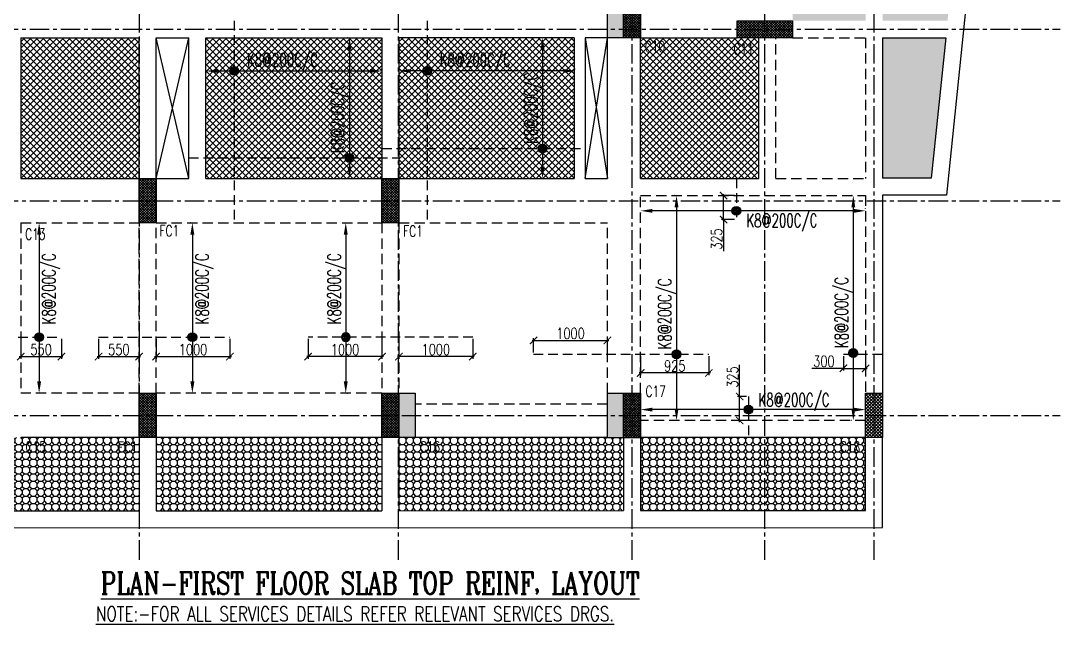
# Model space of a CAD drawing. Header units: inches. Extents: x 5501426 to 5570916, y 463710 to 505098.
# Drawn here: x 5556831 to 5570916, y 487264 to 495438 of the extents above; entities that cross this region are included whole.
import ezdxf

# ---------------------------------------------------------------- set-up
doc = ezdxf.new("R2010")
doc.units = ezdxf.units.IN
doc.header["$LTSCALE"] = 700
doc.header["$MEASUREMENT"] = 0
doc.header["$PDMODE"] = 2
doc.header["$PDSIZE"] = 75
for name, pattern in [('CENTER', [2, 1.25, -0.25, 0.25, -0.25]), ('CONTINULUS', [0]), ('HIDDEN', [0.375, 0.25, -0.125])]:
    doc.linetypes.add(name, pattern=pattern)
doc.layers.get('0').update_dxf_attribs({"color": 1})
doc.layers.get('DEFPOINTS').update_dxf_attribs({"color": 250})
for name, color, linetype in [('STR-Beam', 4, 'Continuous'), ('STR-Column', 5, 'Continuous'), ('STR-Column Numbers', 1, 'Continuous'), ('STR-Cut out', 248, 'HIDDEN'), ('STR-Grid Line', 148, 'Continuous'), ('STR-Hatch', 251, 'Continuous'), ('STR-Reinforcement', 2, 'Continuous'), ('STR-Steel', 2, 'Continuous'), ('STR-Text', 150, 'Continuous')]:
    doc.layers.add(name, color=color, linetype=linetype)
doc.layers.add('STR-Column Hatch', color=17, linetype='Continuous', lineweight=5)
doc.styles.add('DIMTEXT', font='SIMPLEX.shx', dxfattribs={"width": 0.6})
doc.styles.add('ROMANC', font='romanc.shx')
doc.styles.add('ROMANS', font='romans.shx', dxfattribs={"width": 0.75})
doc.styles.add('S', font='SIMPLEX.shx', dxfattribs={"width": 0.75})
doc.dimstyles.new('DIM200', dxfattribs={"dimtxt": 200, "dimasz": 150, "dimexe": 75, "dimexo": 0, "dimgap": 0, "dimtad": 0, "dimdec": 0, "dimzin": 0, "dimdsep": 46, "dimtxsty": 'S', "dimblk": 'OBLIQUE', "dimcen": 30, "dimdle": 75, "dimclrd": 9, "dimclre": 9, "dimclrt": 7, "dimadec": 0, "dimazin": 0, "dimtfac": 1, "dimtdec": 0, "dimtofl": 0, "dimtmove": 0, "dimatfit": 3, "dimldrblk": 'OBLIQUE', "dimfxl": 1, "dimtolj": 1, "dimtzin": 0, "dimarcsym": 0})
pattern_1 = [(45, (76838.26, 0), (-44.1941738, 44.1941738), []), (135, (76838.26, 0), (-44.1941738, -44.1941738), [])]
pattern_2 = [(315, (48049.28, 29), (100.0000309, -2e-14), [41.0122, -100.4092]), (0, (48078.28, 0), (100, 100), [42, -58]), (45, (48120.28, 0), (0, 100.0000309), [41.0122, -100.4092]), (135, (48149.28, 71), (-100.0000309, 2e-14), [41.0122, -100.4092]), (225, (48078.28, 100), (-1e-14, -100.0000309), [41.0122, -100.4092]), (270, (48049.28, 71), (100, -100), [42, -58])]

# ---------------------------------------------------------------- blocks, each defined once
blk = doc.blocks.new('dfgdg')
at = {"layer": 'STR-Steel', "color": 1}
for radius in [59.3, 47.3, 35.3, 23.3, 11.3]:
    blk.add_circle((520820, -147435), radius, dxfattribs=at)
blk = doc.blocks.new('*D395')
at = {"layer": 'DEFPOINTS', "color": 0, "linetype": 'CONTINULUS'}
for p in [(5565717, 493071), (5565717, 490023), (5565717, 490023)]:
    blk.add_point(p, dxfattribs=at)
at = {"layer": 'STR-Reinforcement', "color": 251, "lineweight": -2}
for p, q in [((5565692, 493071), (5565687, 493071)), ((5565717, 492911), (5565717, 490183)), ((5565692, 490023), (5565687, 490023))]:
    blk.add_line(p, q, dxfattribs=at)
at = {"layer": 'STR-Reinforcement', "color": 251, "linetype": 'CONTINULUS'}
for points in [[(5565743, 492911), (5565690, 492911), (5565717, 493071)], [(5565690, 490183), (5565743, 490183), (5565717, 490023)]]:
    blk.add_solid(points, dxfattribs=at)
blk = doc.blocks.new('*D396')
at = {"layer": 'DEFPOINTS', "color": 0, "linetype": 'CONTINULUS'}
for p in [(5565230, 492864), (5565230, 492864), (5568278, 492864)]:
    blk.add_point(p, dxfattribs=at)
at = {"layer": 'STR-Reinforcement', "color": 251, "lineweight": -2}
for p, q in [((5565230, 492839), (5565230, 492834)), ((5568118, 492864), (5565390, 492864)), ((5568278, 492889), (5568278, 492894))]:
    blk.add_line(p, q, dxfattribs=at)
at = {"layer": 'STR-Reinforcement', "color": 251, "linetype": 'CONTINULUS'}
for points in [[(5565390, 492890), (5565390, 492837), (5565230, 492864)], [(5568118, 492837), (5568118, 492890), (5568278, 492864)]]:
    blk.add_solid(points, dxfattribs=at)
blk = doc.blocks.new('*D405')
at = {"layer": 'DEFPOINTS', "color": 0, "linetype": 'CONTINULUS'}
for p in [(5561285, 495209), (5561285, 493301), (5561285, 493301)]:
    blk.add_point(p, dxfattribs=at)
at = {"layer": 'STR-Reinforcement', "color": 251, "lineweight": -2}
for p, q in [((5561260, 495209), (5561255, 495209)), ((5561285, 495049), (5561285, 493461)), ((5561260, 493301), (5561255, 493301))]:
    blk.add_line(p, q, dxfattribs=at)
at = {"layer": 'STR-Reinforcement', "color": 251, "linetype": 'CONTINULUS'}
for points in [[(5561312, 495049), (5561258, 495049), (5561285, 495209)], [(5561258, 493461), (5561312, 493461), (5561285, 493301)]]:
    blk.add_solid(points, dxfattribs=at)
blk = doc.blocks.new('*D406')
at = {"layer": 'DEFPOINTS', "color": 0, "linetype": 'CONTINULUS'}
for p in [(5559339, 494758), (5559339, 494758), (5561725, 494758)]:
    blk.add_point(p, dxfattribs=at)
at = {"layer": 'STR-Reinforcement', "color": 251, "lineweight": -2}
for p, q in [((5559339, 494733), (5559339, 494728)), ((5561565, 494758), (5559499, 494758)), ((5561725, 494783), (5561725, 494788))]:
    blk.add_line(p, q, dxfattribs=at)
at = {"layer": 'STR-Reinforcement', "color": 251, "linetype": 'CONTINULUS'}
for points in [[(5559499, 494785), (5559499, 494732), (5559339, 494758)], [(5561565, 494732), (5561565, 494785), (5561725, 494758)]]:
    blk.add_solid(points, dxfattribs=at)
blk = doc.blocks.new('*D407')
at = {"layer": 'DEFPOINTS', "color": 0, "linetype": 'CONTINULUS'}
for p in [(5563901, 495209), (5563901, 493301), (5563901, 493301)]:
    blk.add_point(p, dxfattribs=at)
at = {"layer": 'STR-Reinforcement', "color": 251, "lineweight": -2}
for p, q in [((5563876, 495209), (5563871, 495209)), ((5563901, 495049), (5563901, 493461)), ((5563876, 493301), (5563871, 493301))]:
    blk.add_line(p, q, dxfattribs=at)
at = {"layer": 'STR-Reinforcement', "color": 251, "linetype": 'CONTINULUS'}
for points in [[(5563928, 495049), (5563875, 495049), (5563901, 495209)], [(5563875, 493461), (5563928, 493461), (5563901, 493301)]]:
    blk.add_solid(points, dxfattribs=at)
blk = doc.blocks.new('*D408')
at = {"layer": 'DEFPOINTS', "color": 0, "linetype": 'CONTINULUS'}
for p in [(5561956, 494759), (5561956, 494759), (5564342, 494759)]:
    blk.add_point(p, dxfattribs=at)
at = {"layer": 'STR-Reinforcement', "color": 251, "lineweight": -2}
for p, q in [((5561956, 494734), (5561956, 494729)), ((5564182, 494759), (5562116, 494759)), ((5564342, 494784), (5564342, 494789))]:
    blk.add_line(p, q, dxfattribs=at)
at = {"layer": 'STR-Reinforcement', "color": 251, "linetype": 'CONTINULUS'}
for points in [[(5562116, 494785), (5562116, 494732), (5561956, 494759)], [(5564182, 494732), (5564182, 494785), (5564342, 494759)]]:
    blk.add_solid(points, dxfattribs=at)
blk = doc.blocks.new('*D432')
at = {"layer": 'DEFPOINTS', "color": 0, "linetype": 'CONTINULUS'}
for p in [(5565230, 490171), (5565230, 490171), (5568278, 490171)]:
    blk.add_point(p, dxfattribs=at)
at = {"layer": 'STR-Reinforcement', "color": 251, "lineweight": -2}
for p, q in [((5568118, 490171), (5565390, 490171)), ((5568278, 490196), (5568278, 490201)), ((5565230, 490146), (5565230, 490141))]:
    blk.add_line(p, q, dxfattribs=at)
at = {"layer": 'STR-Reinforcement', "color": 251, "linetype": 'CONTINULUS'}
for points in [[(5565390, 490197), (5565390, 490144), (5565230, 490171)], [(5568118, 490144), (5568118, 490197), (5568278, 490171)]]:
    blk.add_solid(points, dxfattribs=at)
blk = doc.blocks.new('*D433')
at = {"layer": 'DEFPOINTS', "color": 0, "linetype": 'CONTINULUS'}
for p in [(5568112, 493071), (5568112, 490023), (5568112, 490023)]:
    blk.add_point(p, dxfattribs=at)
at = {"layer": 'STR-Reinforcement', "color": 251, "lineweight": -2}
for p, q in [((5568087, 493071), (5568082, 493071)), ((5568112, 492911), (5568112, 490183)), ((5568087, 490023), (5568082, 490023))]:
    blk.add_line(p, q, dxfattribs=at)
at = {"layer": 'STR-Reinforcement', "color": 251, "linetype": 'CONTINULUS'}
for points in [[(5568139, 492911), (5568086, 492911), (5568112, 493071)], [(5568086, 490183), (5568139, 490183), (5568112, 490023)]]:
    blk.add_solid(points, dxfattribs=at)
blk = doc.blocks.new('_ARCHTICK')
at = {"color": 0, "linetype": 'ByBlock', "const_width": 0.15}
blk.add_lwpolyline([(-0.5, -0.5), (0.5, 0.5)], dxfattribs=at)
blk = doc.blocks.new('*D438')
at = {"layer": 'DEFPOINTS', "color": 0, "linetype": 'CONTINULUS'}
for p in [(5565230, 490920), (5566155, 490920), (5565230, 490667)]:
    blk.add_point(p, dxfattribs=at)
at = {"layer": 'STR-Reinforcement', "color": 251, "lineweight": -2}
for p, q in [((5565230, 490895), (5565230, 490637)), ((5566155, 490895), (5566155, 490637)), ((5566175, 490667), (5565210, 490667))]:
    blk.add_line(p, q, dxfattribs=at)
at = {"layer": 'STR-Reinforcement', "color": 251, "linetype": 'ByBlock', "lineweight": -2, "xscale": 100, "yscale": 100, "zscale": 100, "rotation": 180}
blk.add_blockref('_ARCHTICK', (5565230, 490667), dxfattribs=at)
at = {"layer": 'STR-Reinforcement', "color": 251, "linetype": 'ByBlock', "lineweight": -2, "xscale": 100, "yscale": 100, "zscale": 100}
blk.add_blockref('_ARCHTICK', (5566155, 490667), dxfattribs=at)
at = {"layer": 'STR-Reinforcement', "color": 3, "linetype": 'CONTINULUS', "ltscale": 0.05, "insert": (5565693, 490762), "char_height": 150, "attachment_point": 5, "style": 'ROMANS'}
blk.add_mtext('\\A1;925', dxfattribs=at)
blk = doc.blocks.new('*D439')
at = {"layer": 'DEFPOINTS', "color": 0, "linetype": 'CONTINULUS'}
for p in [(5567978, 490920), (5568278, 490920), (5568278, 490730)]:
    blk.add_point(p, dxfattribs=at)
at = {"layer": 'STR-Reinforcement', "color": 251, "lineweight": -2}
for p, q in [((5567978, 490895), (5567978, 490700)), ((5568278, 490895), (5568278, 490700)), ((5567978, 490730), (5567549, 490730)), ((5567958, 490730), (5568298, 490730))]:
    blk.add_line(p, q, dxfattribs=at)
at = {"layer": 'STR-Reinforcement', "color": 251, "linetype": 'ByBlock', "lineweight": -2, "xscale": 100, "yscale": 100, "zscale": 100, "rotation": 180}
blk.add_blockref('_ARCHTICK', (5567978, 490730), dxfattribs=at)
at = {"layer": 'STR-Reinforcement', "color": 251, "linetype": 'ByBlock', "lineweight": -2, "xscale": 100, "yscale": 100, "zscale": 100}
blk.add_blockref('_ARCHTICK', (5568278, 490730), dxfattribs=at)
at = {"layer": 'STR-Reinforcement', "color": 3, "linetype": 'CONTINULUS', "ltscale": 0.05, "insert": (5567714, 490825), "char_height": 150, "attachment_point": 5, "style": 'ROMANS'}
blk.add_mtext('\\A1;300', dxfattribs=at)
blk = doc.blocks.new('*D440')
at = {"layer": 'DEFPOINTS', "color": 0, "linetype": 'CONTINULUS'}
for p in [(5566572, 490348), (5566691, 490348), (5566691, 490023)]:
    blk.add_point(p, dxfattribs=at)
at = {"layer": 'STR-Reinforcement', "color": 251, "lineweight": -2}
for p, q in [((5566572, 490348), (5566572, 490777)), ((5566666, 490348), (5566542, 490348)), ((5566572, 490003), (5566572, 490348)), ((5566666, 490023), (5566542, 490023))]:
    blk.add_line(p, q, dxfattribs=at)
at = {"layer": 'STR-Reinforcement', "color": 251, "linetype": 'ByBlock', "lineweight": -2, "xscale": 100, "yscale": 100, "zscale": 100}
for p, rotation in [((5566572, 490348), 90), ((5566572, 490023), 270)]:
    blk.add_blockref('_ARCHTICK', p, dxfattribs=dict(at, rotation=rotation))
at = {"layer": 'STR-Reinforcement', "color": 3, "linetype": 'CONTINULUS', "ltscale": 0.05, "insert": (5566477, 490613), "char_height": 150, "attachment_point": 5, "rotation": 90, "style": 'ROMANS'}
blk.add_mtext('\\A1;325', dxfattribs=at)
blk = doc.blocks.new('*D441')
at = {"layer": 'DEFPOINTS', "color": 0, "linetype": 'CONTINULUS'}
for p in [(5566354, 493071), (5566527, 493071), (5566527, 492746)]:
    blk.add_point(p, dxfattribs=at)
at = {"layer": 'STR-Reinforcement', "color": 251, "lineweight": -2}
for p, q in [((5566502, 493071), (5566324, 493071)), ((5566354, 492726), (5566354, 493091)), ((5566502, 492746), (5566324, 492746)), ((5566354, 492746), (5566354, 492317))]:
    blk.add_line(p, q, dxfattribs=at)
at = {"layer": 'STR-Reinforcement', "color": 251, "linetype": 'ByBlock', "lineweight": -2, "xscale": 100, "yscale": 100, "zscale": 100}
for p, rotation in [((5566354, 493071), 90), ((5566354, 492746), 270)]:
    blk.add_blockref('_ARCHTICK', p, dxfattribs=dict(at, rotation=rotation))
at = {"layer": 'STR-Reinforcement', "color": 3, "linetype": 'CONTINULUS', "ltscale": 0.05, "insert": (5566259, 492482), "char_height": 150, "attachment_point": 5, "rotation": 90, "style": 'ROMANS'}
blk.add_mtext('\\A1;325', dxfattribs=at)
blk = doc.blocks.new('*D443')
at = {"layer": 'DEFPOINTS', "color": 0, "linetype": 'CONTINULUS'}
for p in [(5557080, 492701), (5557080, 490393), (5557080, 490393)]:
    blk.add_point(p, dxfattribs=at)
at = {"layer": 'STR-Reinforcement', "color": 251, "lineweight": -2}
for p, q in [((5557055, 492701), (5557050, 492701)), ((5557080, 492541), (5557080, 490553)), ((5557055, 490393), (5557050, 490393))]:
    blk.add_line(p, q, dxfattribs=at)
at = {"layer": 'STR-Reinforcement', "color": 251, "linetype": 'CONTINULUS'}
for points in [[(5557106, 492541), (5557053, 492541), (5557080, 492701)], [(5557053, 490553), (5557106, 490553), (5557080, 490393)]]:
    blk.add_solid(points, dxfattribs=at)
blk = doc.blocks.new('*D444')
at = {"layer": 'DEFPOINTS', "color": 0, "linetype": 'CONTINULUS'}
for p in [(5556831, 491153), (5557381, 491153), (5557381, 490889)]:
    blk.add_point(p, dxfattribs=at)
at = {"layer": 'STR-Reinforcement', "color": 251, "lineweight": -2}
for p, q in [((5556831, 491128), (5556831, 490859)), ((5557381, 491128), (5557381, 490859)), ((5556811, 490889), (5557401, 490889))]:
    blk.add_line(p, q, dxfattribs=at)
at = {"layer": 'STR-Reinforcement', "color": 251, "linetype": 'ByBlock', "lineweight": -2, "xscale": 100, "yscale": 100, "zscale": 100, "rotation": 180}
blk.add_blockref('_ARCHTICK', (5556831, 490889), dxfattribs=at)
at = {"layer": 'STR-Reinforcement', "color": 251, "linetype": 'ByBlock', "lineweight": -2, "xscale": 100, "yscale": 100, "zscale": 100}
blk.add_blockref('_ARCHTICK', (5557381, 490889), dxfattribs=at)
at = {"layer": 'STR-Reinforcement', "color": 3, "linetype": 'CONTINULUS', "ltscale": 0.05, "insert": (5557106, 490984), "char_height": 150, "attachment_point": 5, "style": 'ROMANS'}
blk.add_mtext('\\A1;550', dxfattribs=at)
blk = doc.blocks.new('*D446')
at = {"layer": 'DEFPOINTS', "color": 0, "linetype": 'CONTINULUS'}
for p in [(5559156, 492701), (5559156, 490393), (5559156, 490393)]:
    blk.add_point(p, dxfattribs=at)
at = {"layer": 'STR-Reinforcement', "color": 251, "lineweight": -2}
for p, q in [((5559131, 492701), (5559126, 492701)), ((5559156, 492541), (5559156, 490553)), ((5559131, 490393), (5559126, 490393))]:
    blk.add_line(p, q, dxfattribs=at)
at = {"layer": 'STR-Reinforcement', "color": 251, "linetype": 'CONTINULUS'}
for points in [[(5559183, 492541), (5559129, 492541), (5559156, 492701)], [(5559129, 490553), (5559183, 490553), (5559156, 490393)]]:
    blk.add_solid(points, dxfattribs=at)
blk = doc.blocks.new('*D447')
at = {"layer": 'DEFPOINTS', "color": 0, "linetype": 'CONTINULUS'}
for p in [(5558665, 491153), (5559665, 491153), (5559665, 490889)]:
    blk.add_point(p, dxfattribs=at)
at = {"layer": 'STR-Reinforcement', "color": 251, "lineweight": -2}
for p, q in [((5558665, 491128), (5558665, 490859)), ((5559665, 491128), (5559665, 490859)), ((5558645, 490889), (5559685, 490889))]:
    blk.add_line(p, q, dxfattribs=at)
at = {"layer": 'STR-Reinforcement', "color": 251, "linetype": 'ByBlock', "lineweight": -2, "xscale": 100, "yscale": 100, "zscale": 100, "rotation": 180}
blk.add_blockref('_ARCHTICK', (5558665, 490889), dxfattribs=at)
at = {"layer": 'STR-Reinforcement', "color": 251, "linetype": 'ByBlock', "lineweight": -2, "xscale": 100, "yscale": 100, "zscale": 100}
blk.add_blockref('_ARCHTICK', (5559665, 490889), dxfattribs=at)
at = {"layer": 'STR-Reinforcement', "color": 3, "linetype": 'CONTINULUS', "ltscale": 0.05, "insert": (5559165, 490984), "char_height": 150, "attachment_point": 5, "style": 'ROMANS'}
blk.add_mtext('\\A1;1000', dxfattribs=at)
blk = doc.blocks.new('*D448')
at = {"layer": 'DEFPOINTS', "color": 0, "linetype": 'CONTINULUS'}
for p in [(5557885, 491153), (5558435, 491153), (5558435, 490889)]:
    blk.add_point(p, dxfattribs=at)
at = {"layer": 'STR-Reinforcement', "color": 251, "lineweight": -2}
for p, q in [((5557885, 491128), (5557885, 490859)), ((5558435, 491128), (5558435, 490859)), ((5557865, 490889), (5558455, 490889))]:
    blk.add_line(p, q, dxfattribs=at)
at = {"layer": 'STR-Reinforcement', "color": 251, "linetype": 'ByBlock', "lineweight": -2, "xscale": 100, "yscale": 100, "zscale": 100, "rotation": 180}
blk.add_blockref('_ARCHTICK', (5557885, 490889), dxfattribs=at)
at = {"layer": 'STR-Reinforcement', "color": 251, "linetype": 'ByBlock', "lineweight": -2, "xscale": 100, "yscale": 100, "zscale": 100}
blk.add_blockref('_ARCHTICK', (5558435, 490889), dxfattribs=at)
at = {"layer": 'STR-Reinforcement', "color": 3, "linetype": 'CONTINULUS', "ltscale": 0.05, "insert": (5558160, 490984), "char_height": 150, "attachment_point": 5, "style": 'ROMANS'}
blk.add_mtext('\\A1;550', dxfattribs=at)
blk = doc.blocks.new('*D449')
at = {"layer": 'DEFPOINTS', "color": 0, "linetype": 'CONTINULUS'}
for p in [(5561234, 492701), (5561234, 490393), (5561234, 490393)]:
    blk.add_point(p, dxfattribs=at)
at = {"layer": 'STR-Reinforcement', "color": 251, "lineweight": -2}
for p, q in [((5561259, 492701), (5561264, 492701)), ((5561234, 492541), (5561234, 490553)), ((5561259, 490393), (5561264, 490393))]:
    blk.add_line(p, q, dxfattribs=at)
at = {"layer": 'STR-Reinforcement', "color": 251, "linetype": 'CONTINULUS'}
for points in [[(5561261, 492541), (5561208, 492541), (5561234, 492701)], [(5561208, 490553), (5561261, 490553), (5561234, 490393)]]:
    blk.add_solid(points, dxfattribs=at)
blk = doc.blocks.new('*D450')
at = {"layer": 'DEFPOINTS', "color": 0, "linetype": 'CONTINULUS'}
for p in [(5560725, 491153), (5561725, 491153), (5560725, 490889)]:
    blk.add_point(p, dxfattribs=at)
at = {"layer": 'STR-Reinforcement', "color": 251, "lineweight": -2}
for p, q in [((5560725, 491128), (5560725, 490859)), ((5561725, 491128), (5561725, 490859)), ((5561745, 490889), (5560705, 490889))]:
    blk.add_line(p, q, dxfattribs=at)
at = {"layer": 'STR-Reinforcement', "color": 251, "linetype": 'ByBlock', "lineweight": -2, "xscale": 100, "yscale": 100, "zscale": 100, "rotation": 180}
blk.add_blockref('_ARCHTICK', (5560725, 490889), dxfattribs=at)
at = {"layer": 'STR-Reinforcement', "color": 251, "linetype": 'ByBlock', "lineweight": -2, "xscale": 100, "yscale": 100, "zscale": 100}
blk.add_blockref('_ARCHTICK', (5561725, 490889), dxfattribs=at)
at = {"layer": 'STR-Reinforcement', "color": 3, "linetype": 'CONTINULUS', "ltscale": 0.05, "insert": (5561225, 490984), "char_height": 150, "attachment_point": 5, "style": 'ROMANS'}
blk.add_mtext('\\A1;1000', dxfattribs=at)
blk = doc.blocks.new('*D451')
at = {"layer": 'DEFPOINTS', "color": 0, "linetype": 'CONTINULUS'}
for p in [(5561955, 491153), (5562955, 491153), (5561955, 490889)]:
    blk.add_point(p, dxfattribs=at)
at = {"layer": 'STR-Reinforcement', "color": 251, "lineweight": -2}
for p, q in [((5561955, 491128), (5561955, 490859)), ((5562955, 491128), (5562955, 490859)), ((5562975, 490889), (5561935, 490889))]:
    blk.add_line(p, q, dxfattribs=at)
at = {"layer": 'STR-Reinforcement', "color": 251, "linetype": 'ByBlock', "lineweight": -2, "xscale": 100, "yscale": 100, "zscale": 100, "rotation": 180}
blk.add_blockref('_ARCHTICK', (5561955, 490889), dxfattribs=at)
at = {"layer": 'STR-Reinforcement', "color": 251, "linetype": 'ByBlock', "lineweight": -2, "xscale": 100, "yscale": 100, "zscale": 100}
blk.add_blockref('_ARCHTICK', (5562955, 490889), dxfattribs=at)
at = {"layer": 'STR-Reinforcement', "color": 3, "linetype": 'CONTINULUS', "ltscale": 0.05, "insert": (5562455, 490984), "char_height": 150, "attachment_point": 5, "style": 'ROMANS'}
blk.add_mtext('\\A1;1000', dxfattribs=at)
blk = doc.blocks.new('*D452')
at = {"layer": 'DEFPOINTS', "color": 0, "linetype": 'CONTINULUS'}
for p in [(5564780, 491108), (5563780, 490920), (5564780, 490920)]:
    blk.add_point(p, dxfattribs=at)
at = {"layer": 'STR-Reinforcement', "color": 251, "lineweight": -2}
for p, q in [((5563780, 490945), (5563780, 491138)), ((5564780, 490945), (5564780, 491138)), ((5563760, 491108), (5564800, 491108))]:
    blk.add_line(p, q, dxfattribs=at)
at = {"layer": 'STR-Reinforcement', "color": 251, "linetype": 'ByBlock', "lineweight": -2, "xscale": 100, "yscale": 100, "zscale": 100, "rotation": 180}
blk.add_blockref('_ARCHTICK', (5563780, 491108), dxfattribs=at)
at = {"layer": 'STR-Reinforcement', "color": 251, "linetype": 'ByBlock', "lineweight": -2, "xscale": 100, "yscale": 100, "zscale": 100}
blk.add_blockref('_ARCHTICK', (5564780, 491108), dxfattribs=at)
at = {"layer": 'STR-Reinforcement', "color": 3, "linetype": 'CONTINULUS', "ltscale": 0.05, "insert": (5564280, 491203), "char_height": 150, "attachment_point": 5, "style": 'ROMANS'}
blk.add_mtext('\\A1;1000', dxfattribs=at)

msp = doc.modelspace()

# ---------------------------------------------------------------- hatches: boundary and pattern name
at = {"layer": 'STR-Column Hatch'}
h = msp.add_hatch(color=256, dxfattribs=at)
h.dxf.hatch_style = 1
h.paths.add_polyline_path([(5565230.2, 495808.7), (5565230.2, 495208.5), (5564780.2, 495208.5), (5564780.2, 495808.7)])
h = msp.add_hatch(dxfattribs=at)
h.set_pattern_fill('ANSI37', color=100, scale=200, angle=360)
h.set_pattern_definition([(45, (5593901.391, 1345897.186), (-17.6776695, 17.6776695), []), (135, (5593901.391, 1345897.186), (-17.6776695, -17.6776695), [])])
h.paths.add_polyline_path([(5565000.3, 495208.5), (5565000.3, 495808.5), (5565230.3, 495808.5), (5565230.3, 495208.5)])
h = msp.add_hatch(dxfattribs=at)
h.set_pattern_fill('ANSI37', color=256, scale=200, angle=270)
h.set_pattern_definition([(315, (6417521.333, 466537.092), (17.6776695, 17.6776695), []), (45, (6417521.333, 466537.092), (-17.6776695, 17.6776695), [])])
h.paths.add_polyline_path([(5566539.7, 495438.2), (5567289.9, 495438.2), (5567289.9, 495208.2), (5566539.7, 495208.2)])
h = msp.add_hatch(dxfattribs=at)
h.set_pattern_fill('ANSI37', color=100, scale=200, angle=360)
h.set_pattern_definition([(45, (5587336.51, 1343539.84), (-17.6776695, 17.6776695), []), (135, (5587336.51, 1343539.84), (-17.6776695, -17.6776695), [])])
h.paths.add_polyline_path([(5558435.4, 492701.2), (5558435.4, 493301.2), (5558665.4, 493301.2), (5558665.4, 492701.2)])
h = msp.add_hatch(dxfattribs=at)
h.set_pattern_fill('ANSI37', color=100, scale=200, angle=360)
h.set_pattern_definition([(45, (5590626.734, 1343539.84), (-17.6776695, 17.6776695), []), (135, (5590626.734, 1343539.84), (-17.6776695, -17.6776695), [])])
h.paths.add_polyline_path([(5561725.6, 492701.2), (5561725.6, 493301.2), (5561955.6, 493301.2), (5561955.6, 492701.2)])
h = msp.add_hatch(dxfattribs=at)
h.set_pattern_fill('ANSI37', color=100, scale=200, angle=360)
h.set_pattern_definition([(45, (5587336.38, 1340481.817), (-17.6776695, 17.6776695), []), (135, (5587336.38, 1340481.817), (-17.6776695, -17.6776695), [])])
h.paths.add_polyline_path([(5558435.3, 489793.2), (5558435.2, 490393.2), (5558665.3, 490393.2), (5558665.3, 489793.2)])
h = msp.add_hatch(color=256, dxfattribs=at)
h.dxf.hatch_style = 1
h.paths.add_polyline_path([(5562175.2, 490393.2), (5562175.2, 489793), (5561725.2, 489793), (5561725.2, 490393.2)])
h = msp.add_hatch(dxfattribs=at)
h.set_pattern_fill('ANSI37', color=100, scale=200, angle=360)
h.set_pattern_definition([(45, (5590626.632, 1340481.823), (-17.6776695, 17.6776695), []), (135, (5590626.632, 1340481.823), (-17.6776695, -17.6776695), [])])
h.paths.add_polyline_path([(5561725.5, 489793.2), (5561725.5, 490393.2), (5561955.5, 490393.2), (5561955.5, 489793.2)])
h = msp.add_hatch(color=256, dxfattribs=at)
h.dxf.hatch_style = 1
h.paths.add_polyline_path([(5565230.2, 490393.2), (5565230.2, 489786.3), (5564780.2, 489786.3), (5564780.2, 490393.2)])
h = msp.add_hatch(dxfattribs=at)
h.set_pattern_fill('ANSI37', color=100, scale=200, angle=360)
h.set_pattern_definition([(45, (5593901.36, 1340474.952), (-17.6776695, 17.6776695), []), (135, (5593901.36, 1340474.952), (-17.6776695, -17.6776695), [])])
h.paths.add_polyline_path([(5565000.2, 489786.3), (5565000.2, 490386.3), (5565230.2, 490386.3), (5565230.2, 489786.3)])
h = msp.add_hatch(dxfattribs=at)
h.set_pattern_fill('ANSI37', color=256, scale=10, angle=270)
h.set_pattern_definition([(315, (5484751.346, 397937.682), (22.45064, 22.45064), []), (45, (5484751.346, 397937.682), (-22.45064, 22.45064), [])])
h.paths.add_polyline_path([(5568508.4, 490393.1), (5568508.4, 489792.7), (5568278.4, 489792.7), (5568278.4, 490393.1)])
at = {"layer": 'STR-Hatch', "linetype": 'CONTINULUS', "ltscale": 0.05}
h = msp.add_hatch(dxfattribs=at)
h.set_pattern_fill('OCTAGON', color=256, scale=100)
h.set_pattern_definition(pattern_2)
h.paths.add_polyline_path([(5568508.3, 495208.4), (5569364.3, 495208.4), (5569166.7, 493305.6), (5568508.3, 493305.6)])
h.paths.add_polyline_path([(5568508.3, 495438.7), (5569388.1, 495438.4), (5569578, 497267.5), (5568508.3, 497267.5)])
h.paths.add_polyline_path([(5567289, 497267.5), (5568278.3, 497267.5), (5568278.3, 495438.7), (5567289, 495438.7)])
h = msp.add_hatch(dxfattribs=at)
h.set_pattern_fill('ANSI37', color=256, scale=500)
h.set_pattern_definition(pattern_1)
h.paths.add_polyline_path([(5556831, 495208.7), (5558435.3, 495208.7), (5558435.3, 493301.2), (5556831, 493301.2)])
h = msp.add_hatch(dxfattribs=at)
h.set_pattern_fill('ANSI37', color=256, scale=500)
h.set_pattern_definition(pattern_1)
h.paths.add_polyline_path([(5559339.2, 495208.7), (5559339.2, 493301.2), (5561725.3, 493301.2), (5561725.3, 495208.7)])
h = msp.add_hatch(dxfattribs=at)
h.set_pattern_fill('ANSI37', color=256, scale=500)
h.set_pattern_definition(pattern_1)
h.paths.add_polyline_path([(5564330, 495208.5), (5561955.3, 495208.5), (5561955.3, 493301.2), (5564330, 493301.2)])
h = msp.add_hatch(dxfattribs=at)
h.set_pattern_fill('ANSI37', color=256, scale=500)
h.set_pattern_definition(pattern_1)
h.paths.add_polyline_path([(5565230.2, 495208.5), (5565230.2, 493301.2), (5566832, 493301.2), (5566832, 495208.2), (5566539.7, 495208.2), (5566539.7, 495208.7), (5565230.3, 495208.7)], is_closed=False)
h = msp.add_hatch(dxfattribs=at)
h.set_pattern_fill('OCTAGON', color=256, scale=100)
h.set_pattern_definition(pattern_2)
h.paths.add_polyline_path([(5555385.2, 488799.6), (5558435.2, 488799.6), (5558435.2, 489793.2), (5555385.2, 489793.2)])
h = msp.add_hatch(dxfattribs=at)
h.set_pattern_fill('OCTAGON', color=256, scale=100)
h.set_pattern_definition(pattern_2)
h.paths.add_polyline_path([(5558665.2, 489793.2), (5558665.3, 488800.5), (5561725.3, 488801.3), (5561725.2, 489793.2)])
h = msp.add_hatch(dxfattribs=at)
h.set_pattern_fill('OCTAGON', color=256, scale=100)
h.set_pattern_definition(pattern_2)
h.paths.add_polyline_path([(5565000.2, 489786.3), (5564780.2, 489786.3), (5564780.2, 489793.2), (5562175.2, 489793.2), (5562175.2, 489793), (5561955.3, 489793), (5561955.3, 488801.4), (5565000.2, 488802.2)])
h = msp.add_hatch(dxfattribs=at)
h.set_pattern_fill('OCTAGON', color=256, scale=100)
h.set_pattern_definition(pattern_2)
h.paths.add_polyline_path([(5568278.4, 489793.2), (5565230.2, 489793.2), (5565230.2, 488802.3), (5568278.4, 488802.3)])

# ---------------------------------------------------------------- linework, layer by layer
at = {"layer": 'STR-Beam', "linetype": 'Continuous'}
for p, q in [((5570278.8, 501790.1, -651.4), (5569374.1, 493075.6, -651.4)), ((5568507.9, 495208.4, -383.9), (5569364.3, 495208.4, -383.9)), ((5568508.3, 495208.4, -383.9), (5568508.3, 493305.6, -383.9)), ((5569364.3, 495208.4, -651.4), (5569166.7, 493305.6, -651.4)), ((5569166.7, 493305.6, -651.4), (5568508.3, 493305.6, -651.4)), ((5569374.1, 493075.6, -651.4), (5568508.3, 493075.6, -651.4))]:
    msp.add_line(p, q, dxfattribs=at)
at = {"layer": 'STR-Beam', "linetype": 'CONTINULUS', "ltscale": 0.05}
msp.add_line((5566539.7, 495438.2, 1137.2), (5566539.7, 495438.2, 1137.2), dxfattribs=at)
at = {"layer": 'STR-Beam', "ltscale": 0.05}
for p, q in [((5556831, 495208.7, -651.4), (5556831, 493301.2, -651.4)), ((5556831, 495208.7, 224.6), (5558435.3, 495208.7, 224.6)), ((5558435.3, 493301.2, -288), (5558435.3, 495208.7, -334.3)), ((5558665.3, 495208.7, 224.6), (5559109.2, 495208.7, 224.6)), ((5559109.2, 493301.2, 313.6), (5559109.2, 495208.7, 313.6)), ((5559339.2, 495208.7, 224.6), (5561725.3, 495208.7, 224.6)), ((5559339.2, 493301.2, 313.6), (5559339.2, 495208.7, 313.6)), ((5564330, 495208.5, 505.7), (5561955.3, 495208.5, 505.7)), ((5564330, 495208.5, 505.7), (5564330, 493301.2, 505.7)), ((5564780.2, 495208.5, 505.7), (5564480, 495208.5, 505.7)), ((5564480, 495208.5, 505.7), (5564480, 493301.2, 505.7)), ((5566832, 493301.2, 320.4), (5566832, 495208.2, 320.4)), ((5556831, 493301.2, -651.4), (5558435.3, 493301.2, -651.4))]:
    msp.add_line(p, q, dxfattribs=at)
at = {"layer": 'STR-Beam'}
for p, q in [((5558665.3, 493301.2, -288), (5558665.3, 495208.7, -463.4)), ((5561725.3, 495208.7, -288), (5561725.3, 493301.2, -288)), ((5561955.3, 495208.5, -288), (5561955.3, 493301.2, -288)), ((5564780.2, 493301.2, -383.9), (5564780.2, 495208.7, -383.9)), ((5565230.2, 495208.7, -383.9), (5566539.7, 495208.7, -383.9)), ((5565230.2, 493301.2, -383.9), (5565230.2, 495208.7, -383.9)), ((5558665.3, 493301.2, -651.4), (5559109.2, 493301.2, -651.4)), ((5559339.2, 493301.2, -651.4), (5561725.3, 493301.2, -651.4)), ((5561955.3, 493301.2, -651.4), (5564330, 493301.2, -651.4)), ((5564480, 493301.2, -651.4), (5564780.2, 493301.2, -651.4)), ((5565230.2, 493301.2, -383.9), (5566832, 493301.2, -383.9)), ((5568508.3, 493075.6, -383.9), (5568508.3, 490393.1, -383.9)), ((5558435.2, 489793.2, -288), (5556831, 489793.2, -288)), ((5558435.2, 489793.2, -288), (5558435.3, 488800.4, -288)), ((5558665.2, 489793.2, -288), (5558665.3, 488800.5, -288)), ((5561725.2, 489793.2, -288), (5558665.2, 489793.2, -288)), ((5561725.3, 489793.1, -288), (5561725.3, 488801.3, -288)), ((5561955.3, 489793.1, -288), (5561955.3, 488801.4, -288)), ((5564780.2, 489793.2, -288), (5562175.2, 489793.2, -288)), ((5565000.2, 489793.1, -288), (5565000.2, 488802.2, -288)), ((5568278.4, 489793.2, -288), (5565229, 489792.9, -288)), ((5565230.2, 489793.1, -288), (5565230.2, 488802.3, -288))]:
    msp.add_line(p, q, dxfattribs=at)
at = {"layer": 'STR-Beam', "linetype": 'HIDDEN', "ltscale": 0.8}
for p, q in [((5567062, 493301.2, 320.4), (5567062, 495208.2, 320.4)), ((5567289.9, 495208.7, -383.9), (5568278.3, 495208.7, -383.9)), ((5568278.3, 495208.7, -172.9), (5568278.3, 493301.2, 22.6)), ((5567062, 493301.2, -383.9), (5568278.3, 493301.2, -383.9)), ((5565230.2, 493071.2, -383.9), (5568278.3, 493071.2, -383.9)), ((5565230.2, 490393.2, -383.9), (5565230.2, 493071.2, -383.9)), ((5568278.3, 493071.2, 46.1), (5568278.3, 490394.4, 320.4)), ((5556831, 492701.2, -651.4), (5558435.3, 492701.2, -651.4)), ((5556831, 492701.2, -651.4), (5556831, 490393.1, -651.4)), ((5558435.2, 490392.9, -288), (5558435.3, 492704.4, -288)), ((5558665.2, 490392.9, -288), (5558665.3, 492704.4, -288)), ((5558665.3, 492701.2, -651.4), (5561725.3, 492701.2, -651.4)), ((5561725.3, 492701.2, -651.4), (5561725.3, 490393.2, -651.4)), ((5561955.3, 492701.2, -651.4), (5561955.3, 490393.2, -651.4)), ((5561955.3, 492701.2, -651.4), (5564780.2, 492701.2, -651.4)), ((5564780.2, 490393.2, -383.9), (5564780.2, 492701.2, -383.9)), ((5558435.2, 490393.2, -288), (5556831, 490393.2, -288)), ((5561725.2, 490393.2, -288), (5558665.2, 490393.2, -288)), ((5564780.2, 490243.2, -288), (5562175.2, 490243.2, -288)), ((5568278.4, 490023.2, -288), (5565228.9, 490022.9, -288))]:
    msp.add_line(p, q, dxfattribs=at)
at = {"layer": 'STR-Beam', "linetype": 'Continuous', "elevation": 11759.9, "flags": 128}
msp.add_lwpolyline([(5555155.2, 489793.2), (5555155.2, 488569.5), (5568508.2, 488573.2), (5568508.2, 489794.1)], dxfattribs=at)
at = {"layer": 'STR-Beam', "linetype": 'Continuous', "elevation": 11759.9}
for points in [[(5555385.2, 489793.2), (5555385.2, 488799.6), (5558435.3, 488800.4)], [(5565230.2, 488802.3), (5568278.2, 488803.1), (5568278.2, 489793.2)], [(5558665.3, 488800.5), (5561725.3, 488801.3)], [(5561955.3, 488801.4), (5565000.2, 488802.2)]]:
    msp.add_lwpolyline(points, dxfattribs=at)
at = {"layer": 'STR-Column', "linetype": 'ByBlock'}
for points, elevation in [([(5565230.2, 495808.7), (5565230.2, 495208.5), (5564780.2, 495208.5), (5564780.2, 495808.7)], 505.7), ([(5566539.7, 495438.2), (5567289.9, 495438.2), (5567289.9, 495208.2), (5566539.7, 495208.2)], 1137.2), ([(5562175.2, 490393.2), (5562175.2, 489793), (5561725.2, 489793), (5561725.2, 490393.2)], -99407), ([(5565230.2, 490393.2), (5565230.2, 489786.3), (5564780.2, 489786.3), (5564780.2, 490393.2)], -99407), ([(5568508.4, 490393.1), (5568508.4, 489792.7), (5568278.4, 489792.7), (5568278.4, 490393.1)], 142.8)]:
    msp.add_lwpolyline(points, close=True, dxfattribs=dict(at, elevation=elevation))
at = {"layer": 'STR-Column', "color": 100, "linetype": 'ByBlock'}
for points, elevation in [([(5565000.3, 495208.5), (5565000.3, 495808.5), (5565230.3, 495808.5), (5565230.3, 495208.5)], 243.6), ([(5558435.4, 492701.2), (5558435.4, 493301.2), (5558665.4, 493301.2), (5558665.4, 492701.2)], 224.6), ([(5561725.6, 492701.2), (5561725.6, 493301.2), (5561955.6, 493301.2), (5561955.6, 492701.2)], 320.4), ([(5558435.3, 489793.2), (5558435.2, 490393.2), (5558665.3, 490393.2), (5558665.3, 489793.2)], 12361.5), ([(5561725.5, 489793.2), (5561725.5, 490393.2), (5561955.5, 490393.2), (5561955.5, 489793.2)], 12675.1), ([(5565000.2, 489786.3), (5565000.2, 490386.3), (5565230.2, 490386.3), (5565230.2, 489786.3)], 12675.1)]:
    msp.add_lwpolyline(points, close=True, dxfattribs=dict(at, elevation=elevation))
at = {"layer": 'STR-Cut out', "linetype": 'CONTINULUS', "ltscale": 0.05}
for p, q in [((5559109.2, 493301.2, 313.6), (5558665.3, 495208.7, 224.6)), ((5558665.3, 493301.2, 313.6), (5559109.2, 495208.7, 224.6)), ((5564480, 495208.5, 505.7), (5564780.2, 493301.2, -383.9)), ((5564480, 493301.2, 505.7), (5564780.2, 495208.5, -383.9))]:
    msp.add_line(p, q, dxfattribs=at)
at = {"layer": 'STR-Grid Line', "linetype": 'CENTER', "ltscale": 0.3}
for p, q in [((5558440.3, 488137.6, 1120.7), (5558440.3, 504677.9, 1351.9)), ((5561950.2, 488137.6, -99319.7), (5561950.2, 504677.9, -99088.5)), ((5565115.8, 488137.6, 493.7), (5565115.8, 504677.9, 724.9)), ((5566914.8, 488137.6, 1224.5), (5566914.8, 504677.9, 1455.7)), ((5568393.4, 488137.6, 230), (5568393.4, 504677.9, 461.3)), ((5549813.2, 495323.2, 1137.2), (5570915.8, 495323.2, 1137.2)), ((5549813.2, 493000.9, 601.6), (5570915.8, 493000.9, 601.6)), ((5549813.2, 490092.9, -99407), (5570915.8, 490092.9, -99407))]:
    msp.add_line(p, q, dxfattribs=at)
at = {"layer": 'STR-Reinforcement', "linetype": 'HIDDEN', "ltscale": 0.75}
for p, q in [((5559721, 495438.7, 224.6), (5559721, 492701.2, 224.6)), ((5562337.4, 495438.7, 231.4), (5562337.4, 492701.2, 231.4)), ((5561725.6, 493706.9, -281.2), (5564480, 493706.9, -281.2)), ((5559109.2, 493579.6, -288), (5561955.3, 493579.6, -288)), ((5566527.3, 493301.2, -13251.1), (5566527.3, 492746.2, -13251.1)), ((5556006, 491153.5, -949.3), (5557381, 491153.5, -949.3)), ((5557885.3, 491153.4, -585.9), (5559665.3, 491153.4, -585.9)), ((5562955.2, 491153.4, -585.9), (5560725.2, 491153.4, -585.9)), ((5563780.2, 490920.1, -13251.1), (5566155.2, 490920.1, -13251.1)), ((5567978.3, 490920.1, -13251.1), (5568508.2, 490920.1, -13251.1)), ((5566691.5, 490348.1, -13251.1), (5566691.5, 489792.9, -13251.1))]:
    msp.add_line(p, q, dxfattribs=at)

# ---------------------------------------------------------------- block references
at = {"layer": 'STR-Reinforcement'}
for p in [(5038900.8, 642193.9, 224.6), (5041517.1, 642193.9, 231.4), (5045707, 640299.1, -13251.1), (5045871.2, 637605.9, -13251.1)]:
    msp.add_blockref('dfgdg', p, dxfattribs=at)
at = {"layer": 'STR-Reinforcement', "rotation": 90}
for p in [(5416466.1, -27113.4, -281.2), (5413849.8, -27240.6, -288), (5409644.3, -29666.8, -949.3), (5411720.7, -29666.8, -585.9), (5420676.8, -29882.1, -13074.8), (5418281.4, -29900.1, -13251.1)]:
    msp.add_blockref('dfgdg', p, dxfattribs=at)
at = {"layer": 'STR-Reinforcement', "xscale": -1, "rotation": 270}
msp.add_blockref('dfgdg', (5708669.8, -29666.8, -585.9), dxfattribs=at)

# ---------------------------------------------------------------- texts
at = {"layer": 'STR-Column Numbers', "linetype": 'Continuous', "lineweight": 0, "style": 'ROMANC', "width": 0.7}
for s, p in [('C10', (5565288.6, 495012.4, 1381.9)), ('C11', (5566490.7, 494980.4, 1381.9)), ('C13', (5556889.3, 492473, 846.2)), ('C17', (5565295.3, 490343.9, -111573.6)), ('C15', (5556896, 489590.3, -11565.1)), ('C15', (5556896, 489590.3, -11565.1)), ('C16', (5562240.2, 489590.3, -111573.6)), ('C18', (5567930.1, 489590.3, -12023.9))]:
    msp.add_text(s, height=150, dxfattribs=at).set_placement(p)
at = {"layer": 'STR-Column Numbers', "color": 100, "linetype": 'Continuous', "lineweight": 0, "style": 'ROMANC', "width": 0.7}
for p in [(5558710.7, 492519, -382.7), (5562013.8, 492514.4, -382.7), (5558145.1, 489584.5, -382.7)]:
    msp.add_text('FC1', height=150, dxfattribs=at).set_placement(p)
at = {"layer": 'STR-Reinforcement', "color": 1, "style": 'DIMTEXT', "width": 0.65}
for p in [(5559894.3, 494818.5, 448.6), (5562507.1, 494818.5, 462.3), (5566663, 492643.6, -13251.6), (5566827.2, 490213.4, -13251.6)]:
    msp.add_text('K8@200C/C', height=180, dxfattribs=at).set_placement(p)
for p in [(5563830.8, 493772.8, -281.7), (5561214.4, 493645.5, -288.5), (5557300.4, 491326.1, -949.8), (5559376.8, 491326.1, -586.4), (5561168, 491326.1, -586.4), (5565646, 490986, -13251.6), (5568041.5, 491004.1, -13075.4)]:
    msp.add_text('K8@200C/C', height=180, rotation=90, dxfattribs=at).set_placement(p)
at = {"layer": 'STR-Text', "linetype": 'Continuous', "style": 'ROMANC', "width": 0.75}
msp.add_text('%%UPLAN-FIRST FLOOR SLAB TOP REINF, LAYOUT', height=300, dxfattribs=at).set_placement((5557914.6, 487669.6, 0))
at = {"layer": 'STR-Text', "color": 1, "linetype": 'Continuous', "style": 'ROMANC', "width": 0.75}
msp.add_text('%%UNOTE:-FOR ALL SERVICES DETAILS REFER RELEVANT SERVICES DRGS.', height=200, dxfattribs=at).set_placement((5557849.9, 487303.7, 0))

# ---------------------------------------------------------------- dimensions: what is measured, and where the dimension line sits
at = {"layer": 'STR-Reinforcement'}
for base, p1, p2, picture, middle in [((5561285.1, 493301.2, -288), (5561285.1, 495208.7, -288), (5561285.1, 493301.2, -288), '*D405', (5561285.1, 494255, -288)), ((5563901.5, 493301.2, -281.2), (5563901.5, 495208.7, -281.2), (5563901.5, 493301.2, -281.2), '*D407', (5563901.5, 494255, -281.2)), ((5565716.8, 490023.2, -13251.1), (5565716.8, 493071.2, -13251.1), (5565716.8, 490023.2, -13251.1), '*D395', (5565716.8, 491547.2, -13251.1)), ((5568112.2, 490023.2, -13074.8), (5568112.2, 493071.2, -13074.8), (5568112.2, 490023.2, -13074.8), '*D433', (5568112.2, 491547.2, -13074.8)), ((5557079.7, 490393.2, -949.3), (5557079.7, 492701.2, -949.3), (5557079.7, 490393.2, -949.3), '*D443', (5557079.7, 491547.2, -949.3)), ((5559156.1, 490393.1, -585.9), (5559156.1, 492701.1, -585.9), (5559156.1, 490393.1, -585.9), '*D446', (5559156.1, 491547.1, -585.9)), ((5561234.4, 490393.1, -585.9), (5561234.4, 492701.1, -585.9), (5561234.4, 490393.1, -585.9), '*D449', (5561234.4, 491547.1, -585.9))]:
    dim = msp.add_linear_dim(base=base, p1=p1, p2=p2, angle=90, text=' ', dimstyle='DIM200', override={"dimtxt": 175, "dimasz": 160, "dimexe": 30, "dimexo": 25, "dimgap": 20, "dimtad": 1, "dimtxsty": 'ROMANS', "dimsah": 1, "dimdle": 20, "dimclrd": 251, "dimclre": 251, "dimclrt": 3}, dxfattribs=at)
    dim.commit()
    dim.dimension.update_dxf_attribs({"geometry": picture, "text_midpoint": middle})
for base, p1, p2, picture, middle in [((5559339.2, 494758.5, 224.6), (5561725.3, 494758.5, 224.6), (5559339.2, 494758.5, 224.6), '*D406', (5560532.3, 494758.5, 224.6)), ((5561955.6, 494758.5, 231.4), (5564341.6, 494758.5, 231.4), (5561955.6, 494758.5, 231.4), '*D408', (5563148.6, 494758.5, 231.4)), ((5565230.2, 492863.7, -13251.1), (5568278.2, 492863.7, -13251.1), (5565230.2, 492863.7, -13251.1), '*D396', (5566754.2, 492863.7, -13251.1)), ((5565230.2, 490170.5, -13251.1), (5568278.2, 490170.5, -13251.1), (5565230.2, 490170.5, -13251.1), '*D432', (5566754.2, 490170.5, -13251.1))]:
    dim = msp.add_linear_dim(base=base, p1=p1, p2=p2, text=' ', dimstyle='DIM200', override={"dimtxt": 175, "dimasz": 160, "dimexe": 30, "dimexo": 25, "dimgap": 20, "dimtad": 1, "dimtxsty": 'ROMANS', "dimsah": 1, "dimdle": 20, "dimclrd": 251, "dimclre": 251, "dimclrt": 3}, dxfattribs=at)
    dim.commit()
    dim.dimension.update_dxf_attribs({"geometry": picture, "text_midpoint": middle})
dim = msp.add_linear_dim(base=(5566354.4, 493071.2), p1=(5566527.3, 492746.2, -13251.1), p2=(5566527.3, 493071.2, -383.9), angle=90, dimstyle='DIM200', override={"dimtxt": 150, "dimasz": 100, "dimexe": 30, "dimexo": 25, "dimgap": 20, "dimtad": 1, "dimtxsty": 'ROMANS', "dimblk1": 'ARCHTICK', "dimblk2": 'ARCHTICK', "dimsah": 1, "dimdle": 20, "dimclrd": 251, "dimclre": 251, "dimclrt": 3, "dimtmove": 0}, dxfattribs=at)
dim.commit()
dim.dimension.update_dxf_attribs({"geometry": '*D441', "text_midpoint": (5566354.4, 492481.5), "dimtype": 160})
for base, p1, p2, picture, middle in [((5564780.2, 491108.1), (5563780.2, 490920.1, -13251.1), (5564780.2, 490920.1, -13251.1), '*D452', (5564280.2, 491203.1)), ((5557381, 490888.5, -651.4), (5556831, 491153.5, -949.3), (5557381, 491153.5, -949.3), '*D444', (5557106, 490983.5, -651.4)), ((5558435.3, 490888.5, 363.4), (5557885.3, 491153.4, -585.9), (5558435.3, 491153.4, -288), '*D448', (5558160.3, 490983.5, 363.4)), ((5559665.3, 490888.5, -288), (5558665.3, 491153.4, -585.9), (5559665.3, 491153.4, -585.9), '*D447', (5559165.3, 490983.5, -288)), ((5565230.2, 490667), (5566155.2, 490920.1, -383.9), (5565230.2, 490920.1, -383.9), '*D438', (5565692.7, 490762))]:
    dim = msp.add_linear_dim(base=base, p1=p1, p2=p2, dimstyle='DIM200', override={"dimtxt": 150, "dimasz": 100, "dimexe": 30, "dimexo": 25, "dimgap": 20, "dimtad": 1, "dimtxsty": 'ROMANS', "dimblk1": 'ARCHTICK', "dimblk2": 'ARCHTICK', "dimsah": 1, "dimdle": 20, "dimclrd": 251, "dimclre": 251, "dimclrt": 3}, dxfattribs=at)
    dim.commit()
    dim.dimension.update_dxf_attribs({"geometry": picture, "text_midpoint": middle})
for base, p1, p2, angle, picture, middle in [((5560725.2, 490888.5, -288), (5561725.2, 491153.4, -585.9), (5560725.2, 491153.4, -585.9), 180, '*D450', (5561225.2, 490983.5, -288)), ((5561955.2, 490888.5, 363.4), (5562955.2, 491153.4, -585.9), (5561955.2, 491153.4, -288), 180, '*D451', (5562455.2, 490983.5, 363.4)), ((5566572.1, 490348.1), (5566691.5, 490023, -13251.1), (5566691.5, 490348.1, -13251.1), 90, '*D440', (5566477.1, 490612.7))]:
    dim = msp.add_linear_dim(base=base, p1=p1, p2=p2, angle=angle, dimstyle='DIM200', override={"dimtxt": 150, "dimasz": 100, "dimexe": 30, "dimexo": 25, "dimgap": 20, "dimtad": 1, "dimtxsty": 'ROMANS', "dimblk1": 'ARCHTICK', "dimblk2": 'ARCHTICK', "dimsah": 1, "dimdle": 20, "dimclrd": 251, "dimclre": 251, "dimclrt": 3}, dxfattribs=at)
    dim.commit()
    dim.dimension.update_dxf_attribs({"geometry": picture, "text_midpoint": middle})
dim = msp.add_linear_dim(base=(5568278.3, 490730.4), p1=(5567978.3, 490920.1, -13251.1), p2=(5568278.3, 490920.1, 234.4), dimstyle='DIM200', override={"dimtxt": 150, "dimasz": 100, "dimexe": 30, "dimexo": 25, "dimgap": 20, "dimtad": 1, "dimtxsty": 'ROMANS', "dimblk1": 'ARCHTICK', "dimblk2": 'ARCHTICK', "dimsah": 1, "dimdle": 20, "dimclrd": 251, "dimclre": 251, "dimclrt": 3}, dxfattribs=at)
dim.commit()
dim.dimension.update_dxf_attribs({"geometry": '*D439', "text_midpoint": (5567713.6, 490730.4), "dimtype": 160})

doc.saveas('drawing.dxf')
